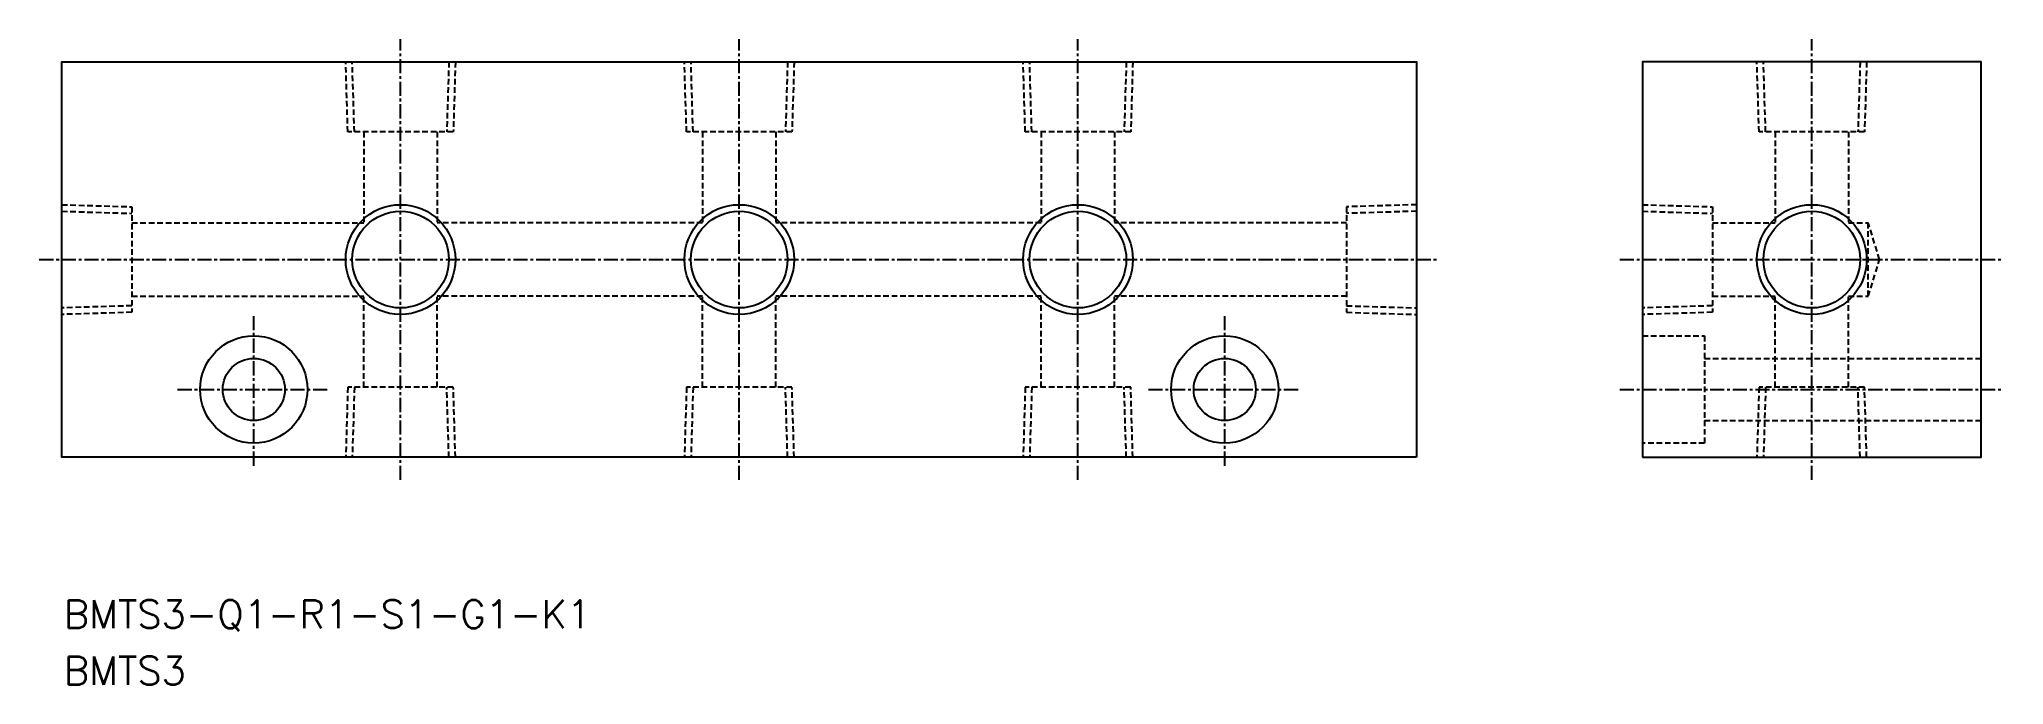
# Model space of a CAD drawing. Extents: x 45 to 219, y 67 to 124.
import ezdxf
from ezdxf.enums import TextEntityAlignment as Align

# ---------------------------------------------------------------- set-up
doc = ezdxf.new("R2010")
doc.units = 0
doc.linetypes.add('CENTER', pattern=[2, 1.25, -0.25, 0.25, -0.25])
doc.linetypes.add('DASHED', pattern=[0.75, 0.5, -0.25])
doc.layers.get('0').update_dxf_attribs({"linetype": 'CONTINUOUS'})
doc.layers.add('CENTER', color=1, linetype='CENTER')
doc.styles.get("Standard").update_dxf_attribs({"font": 'txt.shx', "bigfont": 'extfont.shx'})

msp = doc.modelspace()

# ---------------------------------------------------------------- linework, layer by layer
at = {"color": 3, "linetype": 'DASHED'}
for p, q in [((72.33, 116.3), (72.14, 122.5)), ((72.91, 116.3), (72.72, 122.5)), ((81.28, 122.5), (81.09, 116.3)), ((81.86, 122.5), (81.67, 116.3)), ((102.33, 116.3), (102.14, 122.5)), ((102.91, 116.3), (102.72, 122.5)), ((111.28, 122.5), (111.09, 116.3)), ((111.86, 122.5), (111.67, 116.3)), ((132.33, 116.3), (132.14, 122.5)), ((132.91, 116.3), (132.72, 122.5)), ((141.28, 122.5), (141.09, 116.3)), ((141.86, 122.5), (141.67, 116.3)), ((197.33, 116.3), (197.14, 122.5)), ((197.91, 116.3), (197.72, 122.5)), ((206.28, 122.5), (206.09, 116.3)), ((206.86, 122.5), (206.67, 116.3)), ((81.67, 116.3), (72.33, 116.3)), ((73.75, 116.3), (73.75, 108.25)), ((80.25, 116.3), (80.25, 108.25)), ((111.67, 116.3), (102.33, 116.3)), ((103.75, 116.3), (103.75, 108.25)), ((110.25, 116.3), (110.25, 108.25)), ((141.67, 116.3), (132.33, 116.3)), ((133.75, 116.3), (133.75, 108.25)), ((140.25, 116.3), (140.25, 108.25)), ((206.67, 116.3), (197.33, 116.3)), ((198.75, 116.3), (198.75, 108.25)), ((205.25, 116.3), (205.25, 108.25)), ((47, 109.86), (53.2, 109.67)), ((53.2, 109.67), (53.2, 100.33)), ((167, 109.86), (160.8, 109.67)), ((160.8, 109.67), (160.8, 100.33)), ((187, 109.86), (193.2, 109.67)), ((193.2, 109.67), (193.2, 100.33)), ((47, 109.28), (53.2, 109.09)), ((53.2, 108.25), (73.75, 108.25)), ((103.75, 108.25), (80.25, 108.25)), ((133.75, 108.25), (110.25, 108.25)), ((160.8, 108.25), (140.25, 108.25)), ((167, 109.28), (160.8, 109.09)), ((187, 109.28), (193.2, 109.09)), ((193.2, 108.25), (198.75, 108.25)), ((205.25, 108.25), (207, 108.25)), ((207, 101.75), (207, 108.25)), ((208, 105), (207, 108.25)), ((207, 101.75), (208, 105)), ((53.2, 101.75), (73.75, 101.75)), ((73.75, 93.7), (73.75, 101.75)), ((80.25, 93.7), (80.25, 101.75)), ((103.75, 101.75), (80.25, 101.75)), ((103.75, 93.7), (103.75, 101.75)), ((110.25, 93.7), (110.25, 101.75)), ((133.75, 101.75), (110.25, 101.75)), ((133.75, 93.7), (133.75, 101.75)), ((160.8, 101.75), (140.25, 101.75)), ((140.25, 93.7), (140.25, 101.75)), ((193.2, 101.75), (198.75, 101.75)), ((198.75, 93.7), (198.75, 101.75)), ((205.25, 93.7), (205.25, 101.75)), ((205.25, 101.75), (207, 101.75)), ((53.2, 100.91), (47, 100.72)), ((53.2, 100.33), (47, 100.14)), ((160.8, 100.91), (167, 100.72)), ((160.8, 100.33), (167, 100.14)), ((193.2, 100.91), (187, 100.72)), ((193.2, 100.33), (187, 100.14)), ((187, 98.25), (192.5, 98.25)), ((192.5, 98.25), (192.5, 88.75)), ((192.5, 96.25), (217, 96.25)), ((72.33, 93.7), (72.14, 87.5)), ((81.67, 93.7), (72.33, 93.7)), ((72.91, 93.7), (72.72, 87.5)), ((81.28, 87.5), (81.09, 93.7)), ((81.86, 87.5), (81.67, 93.7)), ((102.33, 93.7), (102.14, 87.5)), ((111.67, 93.7), (102.33, 93.7)), ((102.91, 93.7), (102.72, 87.5)), ((111.28, 87.5), (111.09, 93.7)), ((111.86, 87.5), (111.67, 93.7)), ((132.33, 93.7), (132.14, 87.5)), ((141.67, 93.7), (132.33, 93.7)), ((132.91, 93.7), (132.72, 87.5)), ((141.28, 87.5), (141.09, 93.7)), ((141.86, 87.5), (141.67, 93.7)), ((197.33, 93.7), (197.14, 87.5)), ((206.67, 93.7), (197.33, 93.7)), ((197.91, 93.7), (197.72, 87.5)), ((206.28, 87.5), (206.09, 93.7)), ((206.86, 87.5), (206.67, 93.7)), ((192.5, 90.75), (217, 90.75)), ((192.5, 88.75), (187, 88.75))]:
    msp.add_line(p, q, dxfattribs=at)
at = {"color": 7, "linetype": 'CONTINUOUS'}
for points in [[(167, 87.5), (47, 87.5), (47, 122.5), (167, 122.5)], [(187, 87.5), (217, 87.5), (217, 122.5), (187, 122.5)]]:
    msp.add_lwpolyline(points, close=True, dxfattribs=at)
at = {"color": 3, "linetype": 'CONTINUOUS'}
for centre in [(77, 105), (107, 105), (137, 105), (202, 105)]:
    msp.add_circle(centre, 4.86, dxfattribs=at)
at = {"color": 7, "linetype": 'CONTINUOUS'}
for centre, radius in [((77, 105), 4.28), ((107, 105), 4.28), ((137, 105), 4.28), ((202, 105), 4.28), ((64, 93.5), 4.75), ((150, 93.5), 4.75), ((64, 93.5), 2.75), ((150, 93.5), 2.75)]:
    msp.add_circle(centre, radius, dxfattribs=at)
at = {"layer": 'CENTER', "color": 1, "linetype": 'CENTER'}
for p, q in [((77, 85.5), (77, 124.5)), ((107, 85.5), (107, 124.5)), ((137, 85.5), (137, 124.5)), ((202, 85.5), (202, 124.5)), ((45, 105), (169, 105)), ((185, 105), (219, 105)), ((64, 86.75), (64, 100.25)), ((150, 86.75), (150, 100.25)), ((57.25, 93.5), (70.75, 93.5)), ((143.25, 93.5), (156.75, 93.5)), ((185, 93.5), (219, 93.5))]:
    msp.add_line(p, q, dxfattribs=at)

# ---------------------------------------------------------------- texts
at = {"color": 7, "linetype": 'CONTINUOUS'}
for s, p in [('BMTS3-Q1-R1-S1-G1-K1', (47.15, 73.61)), ('BMTS3', (47.15, 68.61))]:
    msp.add_text(s, height=2.5, dxfattribs=at).set_placement(p, align=Align.MIDDLE_LEFT)

doc.saveas('drawing.dxf')
